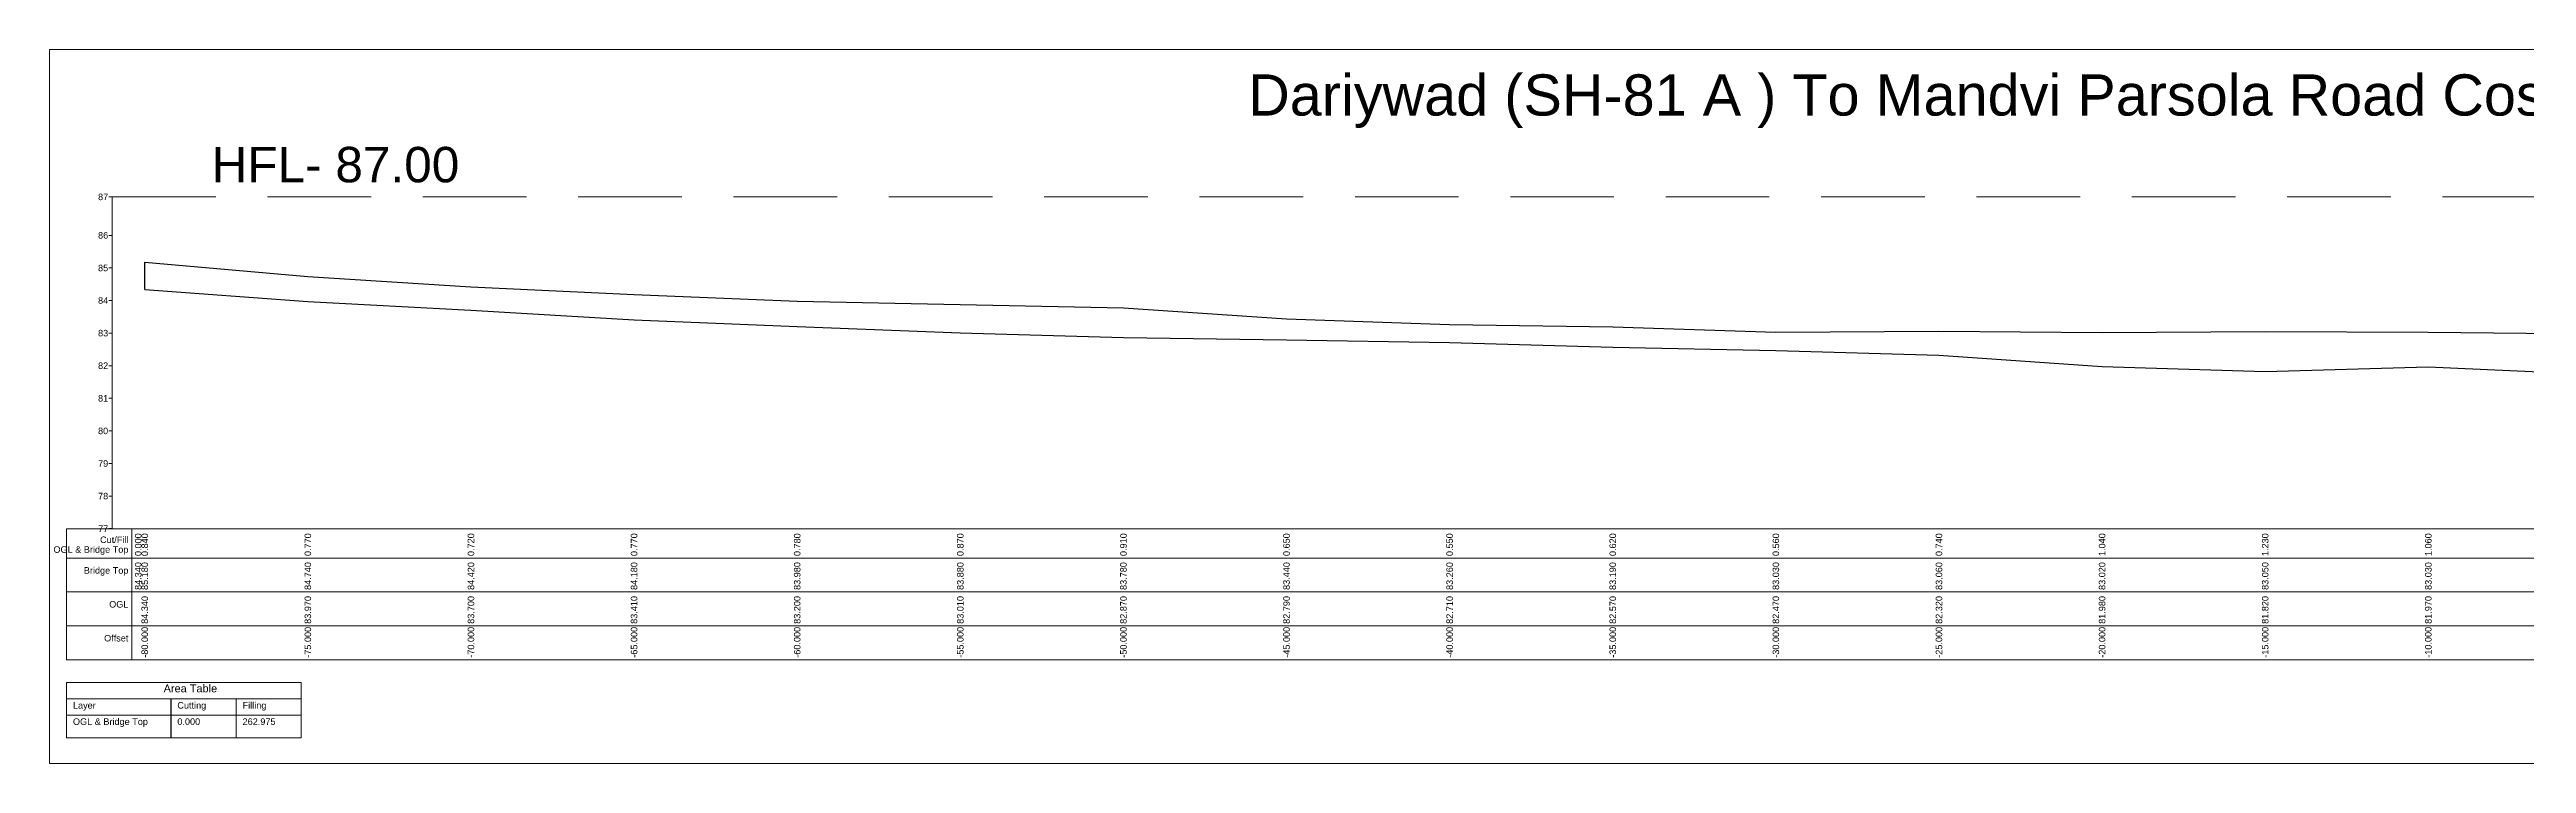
# Model space of a CAD drawing. Header units: millimetres. Extents: x -83 to 417, y 47 to 139.
# Drawn here: x -82.9 to -7, y 69.8 to 91.7 of the extents above; entities that cross this region are included whole.
import ezdxf
from ezdxf.enums import TextEntityAlignment as Align

# ---------------------------------------------------------------- set-up
doc = ezdxf.new("R2010")
doc.units = ezdxf.units.MM
doc.linetypes.add('DASHED2', pattern=[9.525, 6.35, -3.175])
for name, color, linetype in [('Bridge Top', 30, 'Continuous'), ('Data Table', 7, 'Continuous'), ('OGL', 1, 'Continuous')]:
    doc.layers.add(name, color=color, linetype=linetype)
doc.styles.get("Standard").update_dxf_attribs({"font": 'Arial'})

msp = doc.modelspace()

# ---------------------------------------------------------------- linework, layer by layer
at = {"color": 6, "linetype": 'DASHED2', "lineweight": 15, "ltscale": 0.5}
msp.add_line((-81, 87.18), (79.9962, 87.18), dxfattribs=at)
at = {"lineweight": 15}
msp.add_lwpolyline([(-82.9178, 91.7019), (80.8493, 91.7019), (80.8493, 69.7954), (-82.9178, 69.7954)], close=True, dxfattribs=at)
at = {"layer": 'Bridge Top', "flags": 128}
msp.add_lwpolyline([(-80.0001, 84.34), (-80, 85.18), (-75, 84.74), (-70, 84.42), (-65, 84.18), (-60, 83.98), (-55, 83.88), (-50, 83.78), (-45, 83.44), (-40, 83.26), (-35, 83.19), (-30, 83.03), (-25, 83.06), (-20, 83.02), (-15, 83.05), (-10, 83.03), (-5, 82.98)], dxfattribs=at)
at = {"layer": 'Data Table', "lineweight": 9}
for p, q in [((-81, 87.18), (-81.1, 87.18)), ((-81, 86), (-81.1, 86)), ((-81, 85), (-81.1, 85)), ((-81, 84), (-81.1, 84)), ((-81, 83), (-81.1, 83)), ((-81, 82), (-81.1, 82)), ((-81, 81), (-81.1, 81)), ((-81, 79), (-81.1, 79)), ((-81, 78), (-81.1, 78)), ((-82.4001, 76.1), (80.4001, 76.1)), ((-82.4001, 75.06), (80.4001, 75.06)), ((-82.4001, 74.02), (80.4001, 74.02))]:
    msp.add_line(p, q, dxfattribs=at)
at = {"layer": 'Data Table', "lineweight": 5}
for p, q in [((-81, 77), (-81, 87.18)), ((-81, 80), (-81.1, 80)), ((-82.4001, 77), (-82.4001, 72.98)), ((-82.4001, 72.98), (80.4001, 72.98)), ((-82.4001, 72.28), (-75.2001, 72.28)), ((-82.4001, 72.28), (-82.4001, 70.58)), ((-75.2001, 72.28), (-75.2001, 70.58)), ((-82.4001, 71.78), (-75.2001, 71.78)), ((-77.2001, 71.78), (-77.2001, 70.58)), ((-82.4001, 71.28), (-75.2001, 71.28)), ((-82.4001, 70.58), (-75.2001, 70.58))]:
    msp.add_line(p, q, dxfattribs=at)
at = {"layer": 'Data Table', "lineweight": 0}
for p, q in [((-82.4001, 77), (80.4001, 77)), ((-80.4001, 77), (-80.4001, 72.98))]:
    msp.add_line(p, q, dxfattribs=at)
at = {"layer": 'Data Table'}
for p, q in [((-81, 77), (-81.1, 77)), ((-79.2001, 71.78), (-79.2001, 70.58))]:
    msp.add_line(p, q, dxfattribs=at)
at = {"layer": 'OGL', "flags": 128}
msp.add_lwpolyline([(-80, 84.34), (-75, 83.97), (-70, 83.7), (-65, 83.41), (-60, 83.2), (-55, 83.01), (-50, 82.87), (-45, 82.79), (-40, 82.71), (-35, 82.57), (-30, 82.47), (-25, 82.32), (-20, 81.98), (-15, 81.82), (-10, 81.97), (-5, 81.74)], dxfattribs=at)

# ---------------------------------------------------------------- texts
at = {"insert": (-46.1756, 90.9387), "char_height": 1.2641406, "width": 92.351217, "attachment_point": 1}
msp.add_mtext('Dariywad (SH-81 A ) To Mandvi Parsola Road Costruction of bridge on Mandvi Road at zakham river Chainage 2/300 ', dxfattribs=at)
at = {"layer": 'Bridge Top'}
for s, p in [('84.340', (-80.2, 75.12)), ('85.180', (-80, 75.12)), ('84.740', (-75, 75.12)), ('84.420', (-70, 75.12)), ('84.180', (-65, 75.12)), ('83.980', (-60, 75.12)), ('83.880', (-55, 75.12)), ('83.780', (-50, 75.12)), ('83.440', (-45, 75.12)), ('83.260', (-40, 75.12)), ('83.190', (-35, 75.12)), ('83.030', (-30, 75.12)), ('83.060', (-25, 75.12)), ('83.020', (-20, 75.12)), ('83.050', (-15, 75.12)), ('83.030', (-10, 75.12))]:
    msp.add_text(s, height=0.2, rotation=90, dxfattribs=at).set_placement(p, align=Align.MIDDLE_LEFT)
msp.add_text('Bridge Top', height=0.2, dxfattribs=at).set_placement((-80.5001, 75.62), align=Align.RIGHT)
at = {"layer": 'Data Table'}
msp.add_text('HFL- 87.00', height=1.08684, dxfattribs=at).set_placement((-74.1541, 88.714), align=Align.TOP_CENTER)
for s, p in [('87', (-81.12, 87.08)), ('86', (-81.12, 85.9)), ('85', (-81.12, 84.9)), ('84', (-81.12, 83.9)), ('83', (-81.12, 82.9)), ('82', (-81.12, 81.9)), ('81', (-81.12, 80.9)), ('80', (-81.12, 79.9)), ('79', (-81.12, 78.9)), ('78', (-81.12, 77.9)), ('77', (-81.12, 76.9)), ('Cut/Fill', (-80.5001, 76.56)), ('OGL & Bridge Top', (-80.5001, 76.26))]:
    msp.add_text(s, height=0.2, dxfattribs=at).set_placement(p, align=Align.RIGHT)
for s, p in [('0.000', (-80.2, 76.16)), ('0.840', (-80, 76.16)), ('0.770', (-75, 76.16)), ('0.720', (-70, 76.16)), ('0.770', (-65, 76.16)), ('0.780', (-60, 76.16)), ('0.870', (-55, 76.16)), ('0.910', (-50, 76.16)), ('0.650', (-45, 76.16)), ('0.550', (-40, 76.16)), ('0.620', (-35, 76.16)), ('0.560', (-30, 76.16)), ('0.740', (-25, 76.16)), ('1.040', (-20, 76.16)), ('1.230', (-15, 76.16)), ('1.060', (-10, 76.16))]:
    msp.add_text(s, height=0.2, rotation=90, dxfattribs=at).set_placement(p, align=Align.MIDDLE_LEFT)
msp.add_text('Area Table', height=0.24, dxfattribs=at).set_placement((-78.6001, 71.98), align=Align.CENTER)
for s, p in [('Layer', (-82.2001, 71.48)), ('Cutting', (-79.0001, 71.48)), ('Filling', (-77.0001, 71.48)), ('OGL & Bridge Top', (-82.2001, 70.98)), ('0.000', (-79.0001, 70.98)), ('262.975', (-77.0001, 70.98))]:
    msp.add_text(s, height=0.2, dxfattribs=at).set_placement(p)
at = {"layer": 'OGL'}
for s, p in [('OGL', (-80.5001, 74.58)), ('Offset', (-80.5001, 73.54))]:
    msp.add_text(s, height=0.2, dxfattribs=at).set_placement(p, align=Align.RIGHT)
for s, p in [('84.340', (-80, 74.08)), ('83.970', (-75, 74.08)), ('83.700', (-70, 74.08)), ('83.410', (-65, 74.08)), ('83.200', (-60, 74.08)), ('83.010', (-55, 74.08)), ('82.870', (-50, 74.08)), ('82.790', (-45, 74.08)), ('82.710', (-40, 74.08)), ('82.570', (-35, 74.08)), ('82.470', (-30, 74.08)), ('82.320', (-25, 74.08)), ('81.980', (-20, 74.08)), ('81.820', (-15, 74.08)), ('81.970', (-10, 74.08)), ('-80.000', (-80, 73.04)), ('-75.000', (-75, 73.04)), ('-70.000', (-70, 73.04)), ('-65.000', (-65, 73.04)), ('-60.000', (-60, 73.04)), ('-55.000', (-55, 73.04)), ('-50.000', (-50, 73.04)), ('-45.000', (-45, 73.04)), ('-40.000', (-40, 73.04)), ('-35.000', (-35, 73.04)), ('-30.000', (-30, 73.04)), ('-25.000', (-25, 73.04)), ('-20.000', (-20, 73.04)), ('-15.000', (-15, 73.04)), ('-10.000', (-10, 73.04))]:
    msp.add_text(s, height=0.2, rotation=90, dxfattribs=at).set_placement(p, align=Align.MIDDLE_LEFT)

doc.saveas('drawing.dxf')
